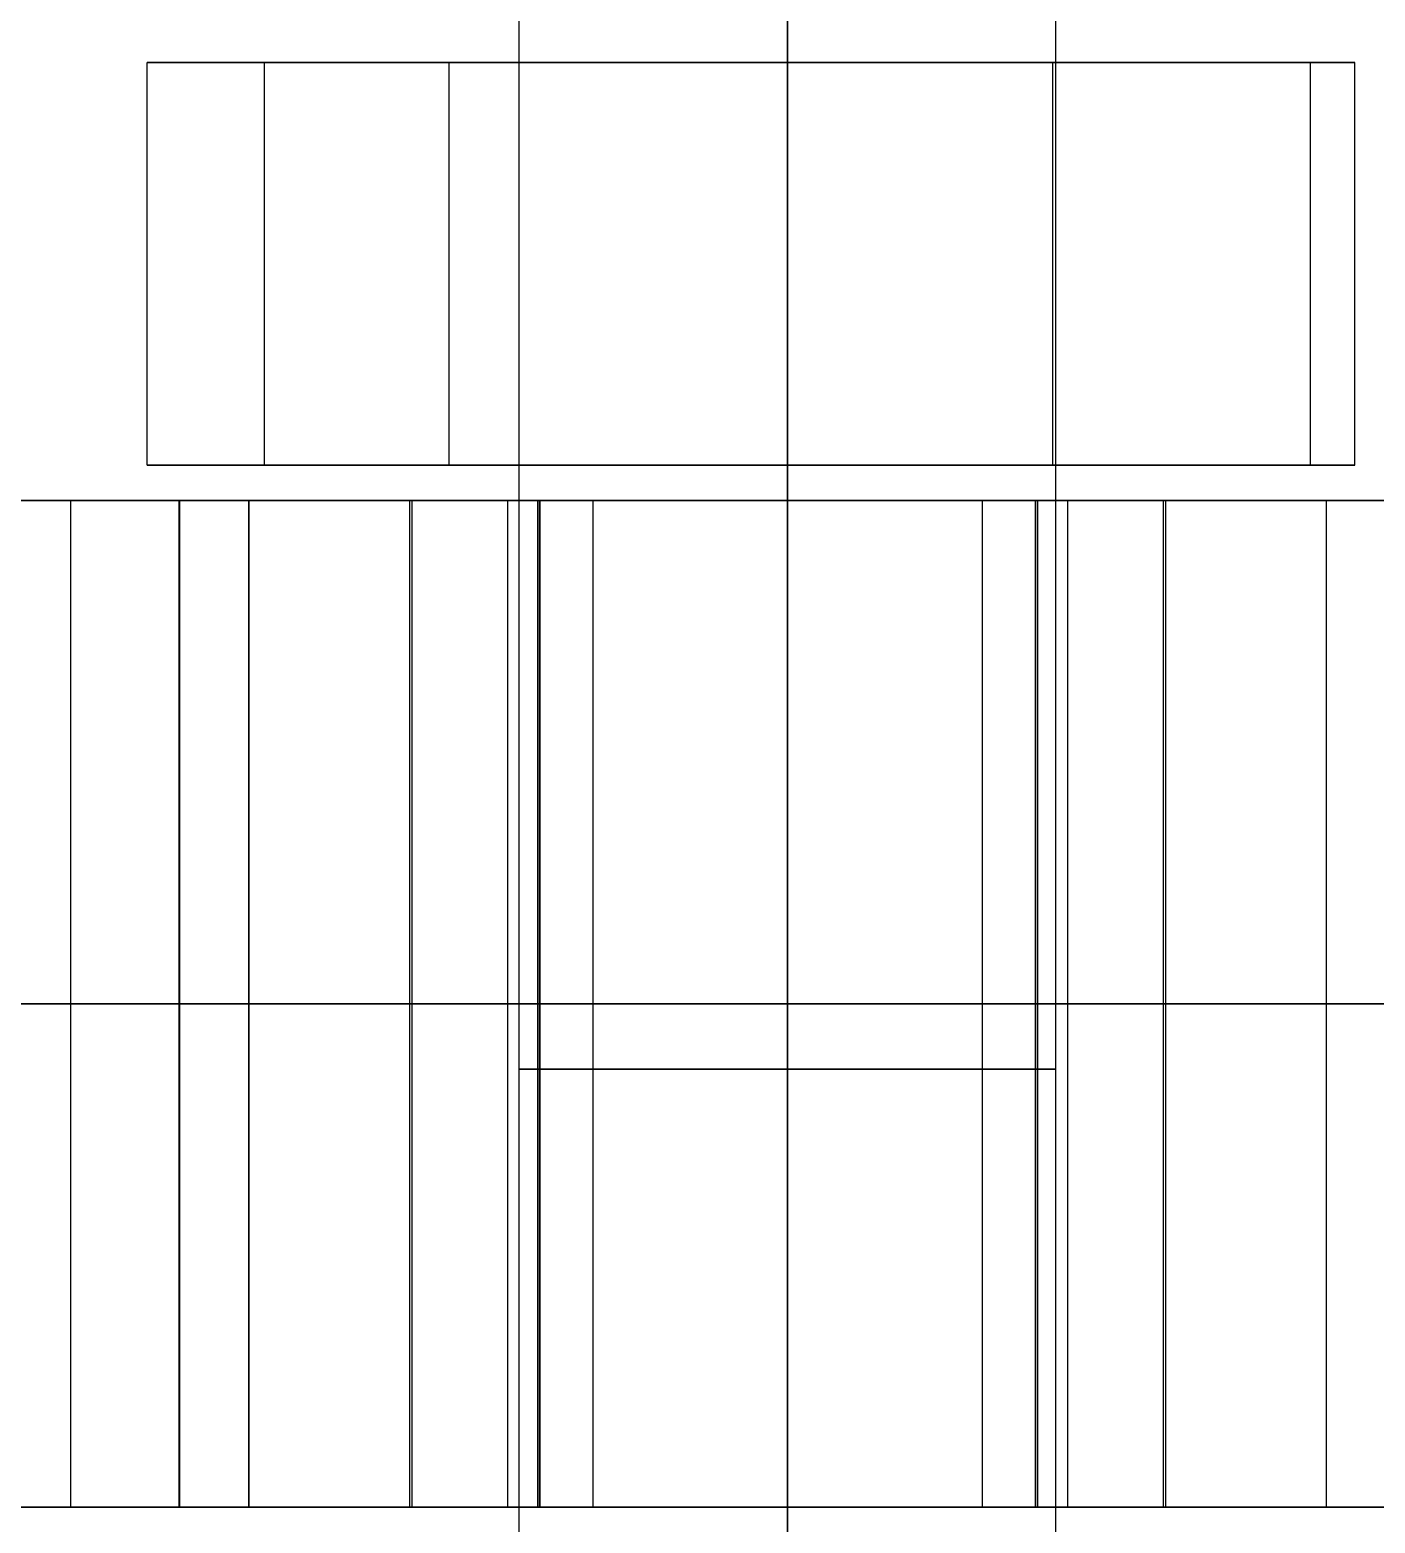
# Model space of a CAD drawing. Header units: millimetres. Extents: x -170 to 170, y -1654 to 210.
# Drawn here: x -11.29 to 8.76, y -50.76 to -28.51 of the extents above; entities that cross this region are included whole.
import ezdxf

# ---------------------------------------------------------------- set-up
doc = ezdxf.new("R2010")
doc.units = ezdxf.units.MM
doc.header["$MEASUREMENT"] = 0
doc.layers.add('V1', color=7, linetype='Continuous', true_color=0x000000)

msp = doc.modelspace()

# ---------------------------------------------------------------- linework, layer by layer
at = {"layer": 'V1'}
for p, q in [((0, -13.028, -15), (0, -173.028, -15)), ((-86.717, -35.528, 255), (-4, -35.528, 255)), ((-31.846, -35.528, 126.543), (-4, -35.528, 126.543)), ((-31.846, -35.528, 383.457), (-4, -35.528, 383.457)), ((0, -35.528, 94.697), (0, -35.528, 122.543)), ((0, -35.528, 130.543), (0, -35.528, 158.388)), ((0, -35.528, 351.612), (0, -35.528, 379.457)), ((0, -35.528, 387.457), (0, -35.528, 415.303)), ((0, -35.528, 158.73), (0, -35.528, 251)), ((0, -35.528, 259), (0, -35.528, 351.27)), ((4, -35.528, 126.543), (31.846, -35.528, 126.543)), ((4, -35.528, 383.457), (31.846, -35.528, 383.457)), ((4, -35.528, 255), (86.717, -35.528, 255)), ((-153, -43.028, 25), (153, -43.028, 25)), ((-153, -43.028, 25), (153, -43.028, 25)), ((0, -43.028), (0, -43.028, 50)), ((0, -43.028), (0, -43.028, 50)), ((-86.717, -50.528, 255), (-4, -50.528, 255)), ((-31.846, -50.528, 126.543), (-4, -50.528, 126.543)), ((-31.846, -50.528, 383.457), (-4, -50.528, 383.457)), ((0, -50.528, 94.697), (0, -50.528, 122.543)), ((0, -50.528, 130.543), (0, -50.528, 158.388)), ((0, -50.528, 351.612), (0, -50.528, 379.457)), ((0, -50.528, 387.457), (0, -50.528, 415.303)), ((0, -50.528, 158.73), (0, -50.528, 251)), ((0, -50.528, 259), (0, -50.528, 351.27)), ((4, -50.528, 126.543), (31.846, -50.528, 126.543)), ((4, -50.528, 383.457), (31.846, -50.528, 383.457)), ((4, -50.528, 255), (86.717, -50.528, 255))]:
    msp.add_line(p, q, dxfattribs=at)
for points, degree in [([(-4, -75.796, 255), (-4, -1.783, 255), (-4, 72.23, 255)], 2), ([(0, -75.796, 251), (0, -1.783, 251), (0, 72.23, 251)], 2), ([(0, -75.796, 259), (0, -1.783, 259), (0, 72.23, 259)], 2), ([(4, -75.796, 255), (4, -1.783, 255), (4, 72.23, 255)], 2), ([(-4, -88, 383.457), (-4, -48.5, 383.457), (-4, -9, 383.457)], 2), ([(-4, -88, 126.543), (-4, -48.5, 126.543), (-4, -9, 126.543)], 2), ([(0, -82.948, 379.457), (0, -45.974, 379.457), (0, -9, 379.457)], 2), ([(0, -82.948, 387.457), (0, -45.974, 387.457), (0, -9, 387.457)], 2), ([(0, -82.948, 130.543), (0, -45.974, 130.543), (0, -9, 130.543)], 2), ([(0, -82.948, 122.543), (0, -45.974, 122.543), (0, -9, 122.543)], 2), ([(4, -88, 383.457), (4, -48.5, 383.457), (4, -9, 383.457)], 2), ([(4, -88, 126.543), (4, -48.5, 126.543), (4, -9, 126.543)], 2), ([(0, -13.028), (0, -93.028), (0, -173.028)], 2), ([(0, -28.028), (0, -35.528), (0, -43.028)], 2), ([(0, -28.028, 50), (0, -35.528, 50), (0, -43.028, 50)], 2), ([(-9.543, -35, 255), (-9.543, -32, 255), (-9.543, -29, 255)], 2), ([(-5.043, -29, 247.206), (-7.293, -29, 251.103), (-9.543, -29, 255)], 2), ([(-9.543, -29, 255), (-7.293, -29, 258.897), (-5.043, -29, 262.794)], 2), ([(-7.794, -35, 378.957), (-7.794, -32, 378.957), (-7.794, -29, 378.957)], 2), ([(0, -29, 374.457), (-3.897, -29, 376.707), (-7.794, -29, 378.957)], 2), ([(-7.794, -35, 387.957), (-7.794, -32, 387.957), (-7.794, -29, 387.957)], 2), ([(-7.794, -29, 378.957), (-7.794, -29, 383.457), (-7.794, -29, 387.957)], 2), ([(-7.794, -29, 387.957), (-3.897, -29, 390.207), (0, -29, 392.457)], 2), ([(-7.794, -35, 122.043), (-7.794, -32, 122.043), (-7.794, -29, 122.043)], 2), ([(0, -29, 117.543), (-3.897, -29, 119.793), (-7.794, -29, 122.043)], 2), ([(-7.794, -35, 131.043), (-7.794, -32, 131.043), (-7.794, -29, 131.043)], 2), ([(-7.794, -29, 122.043), (-7.794, -29, 126.543), (-7.794, -29, 131.043)], 2), ([(-7.794, -29, 131.043), (-3.897, -29, 133.293), (0, -29, 135.543)], 2), ([(-5.043, -35, 247.206), (-5.043, -32, 247.206), (-5.043, -29, 247.206)], 2), ([(3.957, -29, 247.206), (-0.543, -29, 247.206), (-5.043, -29, 247.206)], 2), ([(-5.043, -35, 262.794), (-5.043, -32, 262.794), (-5.043, -29, 262.794)], 2), ([(-5.043, -29, 262.794), (-0.543, -29, 262.794), (3.957, -29, 262.794)], 2), ([(0, -29, 392.457), (3.897, -29, 390.207), (7.794, -29, 387.957)], 2), ([(0, -35, 392.457), (0, -32, 392.457), (0, -29, 392.457)], 2), ([(0, -35, 374.457), (0, -32, 374.457), (0, -29, 374.457)], 2), ([(7.794, -29, 378.957), (3.897, -29, 376.707), (0, -29, 374.457)], 2), ([(0, -35, 117.543), (0, -32, 117.543), (0, -29, 117.543)], 2), ([(0, -35, 135.543), (0, -32, 135.543), (0, -29, 135.543)], 2), ([(0, -29, 135.543), (3.897, -29, 133.293), (7.794, -29, 131.043)], 2), ([(7.794, -29, 122.043), (3.897, -29, 119.793), (0, -29, 117.543)], 2), ([(3.957, -35, 247.206), (3.957, -32, 247.206), (3.957, -29, 247.206)], 2), ([(8.457, -29, 255), (6.207, -29, 251.103), (3.957, -29, 247.206)], 2), ([(3.957, -35, 262.794), (3.957, -32, 262.794), (3.957, -29, 262.794)], 2), ([(3.957, -29, 262.794), (6.207, -29, 258.897), (8.457, -29, 255)], 2), ([(7.794, -35, 387.957), (7.794, -32, 387.957), (7.794, -29, 387.957)], 2), ([(7.794, -35, 378.957), (7.794, -32, 378.957), (7.794, -29, 378.957)], 2), ([(7.794, -29, 387.957), (7.794, -29, 383.457), (7.794, -29, 378.957)], 2), ([(7.794, -35, 131.043), (7.794, -32, 131.043), (7.794, -29, 131.043)], 2), ([(7.794, -35, 122.043), (7.794, -32, 122.043), (7.794, -29, 122.043)], 2), ([(7.794, -29, 131.043), (7.794, -29, 126.543), (7.794, -29, 122.043)], 2), ([(8.457, -35, 255), (8.457, -32, 255), (8.457, -29, 255)], 2), ([(-5.043, -35, 247.206), (-7.293, -35, 251.103), (-9.543, -35, 255)], 2), ([(-9.543, -35, 255), (-7.293, -35, 258.897), (-5.043, -35, 262.794)], 2), ([(0, -35, 374.457), (-3.897, -35, 376.707), (-7.794, -35, 378.957)], 2), ([(-7.794, -35, 378.957), (-7.794, -35, 383.457), (-7.794, -35, 387.957)], 2), ([(-7.794, -35, 387.957), (-3.897, -35, 390.207), (0, -35, 392.457)], 2), ([(0, -35, 117.543), (-3.897, -35, 119.793), (-7.794, -35, 122.043)], 2), ([(-7.794, -35, 122.043), (-7.794, -35, 126.543), (-7.794, -35, 131.043)], 2), ([(-7.794, -35, 131.043), (-3.897, -35, 133.293), (0, -35, 135.543)], 2), ([(3.957, -35, 247.206), (-0.543, -35, 247.206), (-5.043, -35, 247.206)], 2), ([(-5.043, -35, 262.794), (-0.543, -35, 262.794), (3.957, -35, 262.794)], 2), ([(0, -35, 392.457), (3.897, -35, 390.207), (7.794, -35, 387.957)], 2), ([(7.794, -35, 378.957), (3.897, -35, 376.707), (0, -35, 374.457)], 2), ([(0, -35, 135.543), (3.897, -35, 133.293), (7.794, -35, 131.043)], 2), ([(7.794, -35, 122.043), (3.897, -35, 119.793), (0, -35, 117.543)], 2), ([(8.457, -35, 255), (6.207, -35, 251.103), (3.957, -35, 247.206)], 2), ([(3.957, -35, 262.794), (6.207, -35, 258.897), (8.457, -35, 255)], 2), ([(7.794, -35, 387.957), (7.794, -35, 383.457), (7.794, -35, 378.957)], 2), ([(7.794, -35, 131.043), (7.794, -35, 126.543), (7.794, -35, 122.043)], 2), ([(-153, -35.528), (0, -35.528), (153, -35.528)], 2), ([(153, -35.528, 50), (0, -35.528, 50), (-153, -35.528, 50)], 2), ([(-10.684, -35.528, 86.675), (-10.684, -43.028, 86.675), (-10.684, -50.528, 86.675)], 2), ([(-10.684, -35.528, 423.325), (-10.684, -43.028, 423.325), (-10.684, -50.528, 423.325)], 2), ([(-10.682, -35.528, 166.411), (-10.682, -43.028, 166.411), (-10.682, -50.528, 166.411)], 2), ([(-10.682, -35.528, 343.589), (-10.682, -43.028, 343.589), (-10.682, -50.528, 343.589)], 2), ([(-9.071, -35.528, 168.759), (-9.071, -43.028, 168.759), (-9.071, -50.528, 168.759)], 2), ([(-9.058, -35.528, 341.242), (-9.058, -43.028, 341.242), (-9.058, -50.528, 341.242)], 2), ([(-8.03, -35.528, 86.057), (-8.03, -43.028, 86.057), (-8.03, -50.528, 86.057)], 2), ([(-8.03, -35.528, 423.943), (-8.03, -43.028, 423.943), (-8.03, -50.528, 423.943)], 2), ([(-8.028, -35.528, 167.029), (-8.028, -43.028, 167.029), (-8.028, -50.528, 167.029)], 2), ([(-8.028, -35.528, 342.971), (-8.028, -43.028, 342.971), (-8.028, -50.528, 342.971)], 2), ([(-5.632, -35.528, 341.533), (-5.632, -43.028, 341.533), (-5.632, -50.528, 341.533)], 2), ([(-5.597, -35.528, 168.464), (-5.597, -43.028, 168.464), (-5.597, -50.528, 168.464)], 2), ([(-4.173, -35.528, 91.717), (-4.173, -43.028, 91.717), (-4.173, -50.528, 91.717)], 2), ([(-4.173, -35.528, 418.283), (-4.173, -43.028, 418.283), (-4.173, -50.528, 418.283)], 2), ([(-4.171, -35.528, 161.368), (-4.171, -43.028, 161.368), (-4.171, -50.528, 161.368)], 2), ([(-4.171, -35.528, 348.632), (-4.171, -43.028, 348.632), (-4.171, -50.528, 348.632)], 2), ([(-4, -50.528, 126.543), (-4, -43.028, 126.543), (-4, -35.528, 126.543)], 2), ([(-4, -50.528, 383.457), (-4, -43.028, 383.457), (-4, -35.528, 383.457)], 2), ([(-4, -50.528, 255), (-4, -43.028, 255), (-4, -35.528, 255)], 2), ([(-3.725, -35.528, 94.84), (-3.725, -43.028, 94.84), (-3.725, -50.528, 94.84)], 2), ([(-3.725, -35.528, 415.16), (-3.725, -43.028, 415.16), (-3.725, -50.528, 415.16)], 2), ([(-3.723, -35.528, 158.245), (-3.723, -43.028, 158.245), (-3.723, -50.528, 158.245)], 2), ([(-3.723, -35.528, 351.755), (-3.723, -43.028, 351.755), (-3.723, -50.528, 351.755)], 2), ([(-3.722, -35.528, 94.915), (-3.722, -43.028, 94.915), (-3.722, -50.528, 94.915)], 2), ([(-3.722, -35.528, 415.085), (-3.722, -43.028, 415.085), (-3.722, -50.528, 415.085)], 2), ([(-3.72, -35.528, 158.17), (-3.72, -43.028, 158.17), (-3.72, -50.528, 158.17)], 2), ([(-3.72, -35.528, 351.83), (-3.72, -43.028, 351.83), (-3.72, -50.528, 351.83)], 2), ([(-3.693, -35.528, 349.33), (-3.693, -43.028, 349.33), (-3.693, -50.528, 349.33)], 2), ([(-3.69, -35.528, 160.686), (-3.69, -43.028, 160.686), (-3.69, -50.528, 160.686)], 2), ([(-2.901, -35.528, 351.227), (-2.901, -43.028, 351.227), (-2.901, -50.528, 351.227)], 2), ([(-2.901, -35.528, 158.773), (-2.901, -43.028, 158.773), (-2.901, -50.528, 158.773)], 2), ([(-0.001, -35.528, 94.697), (-0.001, -43.028, 94.697), (-0.001, -50.528, 94.697)], 2), ([(-0.001, -35.528, 415.303), (-0.001, -43.028, 415.303), (-0.001, -50.528, 415.303)], 2), ([(0, -50.528, 130.543), (0, -43.028, 130.543), (0, -35.528, 130.543)], 2), ([(0, -50.528, 122.543), (0, -43.028, 122.543), (0, -35.528, 122.543)], 2), ([(0, -50.528, 379.457), (0, -43.028, 379.457), (0, -35.528, 379.457)], 2), ([(0, -50.528, 387.457), (0, -43.028, 387.457), (0, -35.528, 387.457)], 2), ([(0, -35.528, 351.27), (0, -43.028, 351.27), (0, -50.528, 351.27)], 2), ([(0, -35.528, 158.73), (0, -43.028, 158.73), (0, -50.528, 158.73)], 2), ([(0, -50.528, 251), (0, -43.028, 251), (0, -35.528, 251)], 2), ([(0, -50.528, 259), (0, -43.028, 259), (0, -35.528, 259)], 2), ([(0.001, -35.528, 158.388), (0.001, -43.028, 158.388), (0.001, -50.528, 158.388)], 2), ([(0.001, -35.528, 351.612), (0.001, -43.028, 351.612), (0.001, -50.528, 351.612)], 2), ([(2.901, -35.528, 351.227), (2.901, -43.028, 351.227), (2.901, -50.528, 351.227)], 2), ([(2.901, -35.528, 158.773), (2.901, -43.028, 158.773), (2.901, -50.528, 158.773)], 2), ([(3.69, -35.528, 349.314), (3.69, -43.028, 349.314), (3.69, -50.528, 349.314)], 2), ([(3.693, -35.528, 160.67), (3.693, -43.028, 160.67), (3.693, -50.528, 160.67)], 2), ([(3.72, -35.528, 94.915), (3.72, -43.028, 94.915), (3.72, -50.528, 94.915)], 2), ([(3.72, -35.528, 415.085), (3.72, -43.028, 415.085), (3.72, -50.528, 415.085)], 2), ([(3.725, -35.528, 158.245), (3.724, -35.528, 158.22), (3.723, -35.528, 158.195), (3.722, -35.528, 158.17)], 3), ([(3.722, -35.528, 158.17), (3.722, -43.028, 158.17), (3.722, -50.528, 158.17)], 2), ([(3.722, -35.528, 351.83), (3.722, -43.028, 351.83), (3.722, -50.528, 351.83)], 2), ([(3.722, -35.528, 351.83), (3.723, -35.528, 351.805), (3.724, -35.528, 351.78), (3.725, -35.528, 351.755)], 3), ([(3.723, -35.528, 158.207), (3.723, -43.028, 158.207), (3.723, -50.528, 158.207)], 2), ([(3.723, -35.528, 94.84), (3.723, -43.028, 94.84), (3.723, -50.528, 94.84)], 2), ([(3.723, -35.528, 415.16), (3.723, -43.028, 415.16), (3.723, -50.528, 415.16)], 2), ([(3.723, -35.528, 351.793), (3.723, -43.028, 351.793), (3.723, -50.528, 351.793)], 2), ([(3.725, -35.528, 158.245), (3.725, -43.028, 158.245), (3.725, -50.528, 158.245)], 2), ([(3.725, -35.528, 351.755), (3.725, -43.028, 351.755), (3.725, -50.528, 351.755)], 2), ([(4, -50.528, 126.543), (4, -43.028, 126.543), (4, -35.528, 126.543)], 2), ([(4, -50.528, 383.457), (4, -43.028, 383.457), (4, -35.528, 383.457)], 2), ([(4, -50.528, 255), (4, -43.028, 255), (4, -35.528, 255)], 2), ([(4.171, -35.528, 91.717), (4.171, -43.028, 91.717), (4.171, -50.528, 91.717)], 2), ([(4.171, -35.528, 418.283), (4.171, -43.028, 418.283), (4.171, -50.528, 418.283)], 2), ([(4.173, -35.528, 161.368), (4.173, -43.028, 161.368), (4.173, -50.528, 161.368)], 2), ([(4.173, -35.528, 348.632), (4.173, -43.028, 348.632), (4.173, -50.528, 348.632)], 2), ([(5.597, -35.528, 341.536), (5.597, -43.028, 341.536), (5.597, -50.528, 341.536)], 2), ([(5.632, -35.528, 168.467), (5.632, -43.028, 168.467), (5.632, -50.528, 168.467)], 2), ([(8.028, -35.528, 86.056), (8.028, -43.028, 86.056), (8.028, -50.528, 86.056)], 2), ([(8.028, -35.528, 423.944), (8.028, -43.028, 423.944), (8.028, -50.528, 423.944)], 2), ([(8.03, -35.528, 167.028), (8.03, -43.028, 167.028), (8.03, -50.528, 167.028)], 2), ([(8.03, -35.528, 342.972), (8.03, -43.028, 342.972), (8.03, -50.528, 342.972)], 2), ([(-153, -43.028), (0, -43.028), (153, -43.028)], 2), ([(153, -43.028, 50), (0, -43.028, 50), (-153, -43.028, 50)], 2), ([(-153, -43.028), (0, -43.028), (153, -43.028)], 2), ([(153, -43.028, 50), (0, -43.028, 50), (-153, -43.028, 50)], 2), ([(0, -43.028), (0, -50.528), (0, -58.028)], 2), ([(0, -43.028, 50), (0, -50.528, 50), (0, -58.028, 50)], 2), ([(3.725, -43.028, 158.245), (3.724, -43.028, 158.22), (3.723, -43.028, 158.195), (3.722, -43.028, 158.17)], 3), ([(3.722, -43.028, 351.83), (3.723, -43.028, 351.805), (3.724, -43.028, 351.78), (3.725, -43.028, 351.755)], 3), ([(-153, -50.528), (0, -50.528), (153, -50.528)], 2), ([(153, -50.528, 50), (0, -50.528, 50), (-153, -50.528, 50)], 2), ([(3.725, -50.528, 158.245), (3.724, -50.528, 158.22), (3.723, -50.528, 158.195), (3.722, -50.528, 158.17)], 3), ([(3.722, -50.528, 351.83), (3.723, -50.528, 351.805), (3.724, -50.528, 351.78), (3.725, -50.528, 351.755)], 3)]:
    msp.add_open_spline(points, degree=degree, dxfattribs=at)
for points, weights in [([(-13.291, -35.528, 87.466), (-11.569, -35.528, 86.881), (-9.813, -35.528, 86.41), (-8.03, -35.528, 86.057)], [1, 0.998547387537, 0.998547387537, 1]), ([(-8.03, -35.528, 423.943), (-9.813, -35.528, 423.59), (-11.569, -35.528, 423.119), (-13.291, -35.528, 422.534)], [1, 0.998547387537, 0.998547387537, 1]), ([(-8.028, -35.528, 167.029), (-9.811, -35.528, 166.675), (-11.568, -35.528, 166.205), (-13.289, -35.528, 165.619)], [1, 0.998547387537, 0.998547387537, 1]), ([(-13.289, -35.528, 344.381), (-11.568, -35.528, 343.795), (-9.811, -35.528, 343.325), (-8.028, -35.528, 342.971)], [1, 0.998547387537, 0.998547387537, 1]), ([(-5.632, -35.528, 341.533), (-7.925, -35.528, 341.384), (-10.222, -35.528, 341.143), (-12.517, -35.528, 340.808)], [0.75441278447, 0.7469803778, 0.739992460652, 0.733449033026]), ([(-12.482, -35.528, 169.186), (-10.208, -35.528, 168.856), (-7.912, -35.528, 168.614), (-5.597, -35.528, 168.464)], [0.508465730673, 0.503456373376, 0.498746596874, 0.494336401167]), ([(-3.722, -35.528, 94.915), (-1.247, -35.528, 94.624), (1.245, -35.528, 94.624), (3.72, -35.528, 94.915)], [1, 0.995432816344, 0.995432816344, 1]), ([(3.72, -35.528, 415.085), (1.245, -35.528, 415.376), (-1.247, -35.528, 415.376), (-3.722, -35.528, 415.085)], [1, 0.995432816344, 0.995432816344, 1]), ([(3.722, -35.528, 158.17), (1.247, -35.528, 158.461), (-1.245, -35.528, 158.461), (-3.72, -35.528, 158.17)], [1, 0.995432816344, 0.995432816344, 1]), ([(-3.72, -35.528, 351.83), (-1.245, -35.528, 351.539), (1.247, -35.528, 351.539), (3.722, -35.528, 351.83)], [1, 0.995432816344, 0.995432816344, 1]), ([(2.901, -35.528, 351.227), (0.967, -35.528, 351.285), (-0.967, -35.528, 351.285), (-2.901, -35.528, 351.227)], [0.75441278447, 0.754184412057, 0.754184412057, 0.75441278447]), ([(-2.901, -35.528, 158.773), (-0.967, -35.528, 158.715), (0.967, -35.528, 158.715), (2.901, -35.528, 158.773)], [0.494336401167, 0.494186757896, 0.494186757896, 0.494336401167]), ([(12.482, -35.528, 340.814), (10.208, -35.528, 341.144), (7.912, -35.528, 341.386), (5.597, -35.528, 341.536)], [0.775975725283, 0.768330884453, 0.761143237516, 0.75441278447]), ([(5.632, -35.528, 168.467), (7.926, -35.528, 168.616), (10.222, -35.528, 168.857), (12.517, -35.528, 169.192)], [0.494336401167, 0.489466243554, 0.484887342076, 0.48059969673]), ([(8.028, -35.528, 86.056), (9.811, -35.528, 86.41), (11.568, -35.528, 86.88), (13.289, -35.528, 87.466)], [1, 0.998547387537, 0.998547387537, 1]), ([(13.289, -35.528, 422.534), (11.568, -35.528, 423.12), (9.811, -35.528, 423.59), (8.028, -35.528, 423.944)], [1, 0.998547387537, 0.998547387537, 1]), ([(13.291, -35.528, 165.619), (11.569, -35.528, 166.204), (9.813, -35.528, 166.675), (8.03, -35.528, 167.028)], [1, 0.998547387537, 0.998547387537, 1]), ([(8.03, -35.528, 342.972), (9.813, -35.528, 343.325), (11.569, -35.528, 343.796), (13.291, -35.528, 344.381)], [1, 0.998547387537, 0.998547387537, 1]), ([(-13.291, -43.028, 87.466), (-11.569, -43.028, 86.881), (-9.813, -43.028, 86.41), (-8.03, -43.028, 86.057)], [1, 0.998547387537, 0.998547387537, 1]), ([(-8.03, -43.028, 423.943), (-9.813, -43.028, 423.59), (-11.569, -43.028, 423.119), (-13.291, -43.028, 422.534)], [1, 0.998547387537, 0.998547387537, 1]), ([(-8.028, -43.028, 167.029), (-9.811, -43.028, 166.675), (-11.568, -43.028, 166.205), (-13.289, -43.028, 165.619)], [1, 0.998547387537, 0.998547387537, 1]), ([(-13.289, -43.028, 344.381), (-11.568, -43.028, 343.795), (-9.811, -43.028, 343.325), (-8.028, -43.028, 342.971)], [1, 0.998547387537, 0.998547387537, 1]), ([(-5.632, -43.028, 341.533), (-7.925, -43.028, 341.384), (-10.222, -43.028, 341.143), (-12.517, -43.028, 340.808)], [0.75441278447, 0.7469803778, 0.739992460652, 0.733449033026]), ([(-12.482, -43.028, 169.186), (-10.208, -43.028, 168.856), (-7.912, -43.028, 168.614), (-5.597, -43.028, 168.464)], [0.508465730673, 0.503456373376, 0.498746596874, 0.494336401167]), ([(-3.722, -43.028, 94.915), (-1.247, -43.028, 94.624), (1.245, -43.028, 94.624), (3.72, -43.028, 94.915)], [1, 0.995432816344, 0.995432816344, 1]), ([(3.72, -43.028, 415.085), (1.245, -43.028, 415.376), (-1.247, -43.028, 415.376), (-3.722, -43.028, 415.085)], [1, 0.995432816344, 0.995432816344, 1]), ([(3.722, -43.028, 158.17), (1.247, -43.028, 158.461), (-1.245, -43.028, 158.461), (-3.72, -43.028, 158.17)], [1, 0.995432816344, 0.995432816344, 1]), ([(-3.72, -43.028, 351.83), (-1.245, -43.028, 351.539), (1.247, -43.028, 351.539), (3.722, -43.028, 351.83)], [1, 0.995432816344, 0.995432816344, 1]), ([(2.901, -43.028, 351.227), (0.967, -43.028, 351.285), (-0.967, -43.028, 351.285), (-2.901, -43.028, 351.227)], [0.75441278447, 0.754184412057, 0.754184412057, 0.75441278447]), ([(-2.901, -43.028, 158.773), (-0.967, -43.028, 158.715), (0.967, -43.028, 158.715), (2.901, -43.028, 158.773)], [0.494336401167, 0.494186757896, 0.494186757896, 0.494336401167]), ([(12.482, -43.028, 340.814), (10.208, -43.028, 341.144), (7.912, -43.028, 341.386), (5.597, -43.028, 341.536)], [0.775975725283, 0.768330884453, 0.761143237516, 0.75441278447]), ([(5.632, -43.028, 168.467), (7.926, -43.028, 168.616), (10.222, -43.028, 168.857), (12.517, -43.028, 169.192)], [0.494336401167, 0.489466243554, 0.484887342076, 0.48059969673]), ([(8.028, -43.028, 86.056), (9.811, -43.028, 86.41), (11.568, -43.028, 86.88), (13.289, -43.028, 87.466)], [1, 0.998547387537, 0.998547387537, 1]), ([(13.289, -43.028, 422.534), (11.568, -43.028, 423.12), (9.811, -43.028, 423.59), (8.028, -43.028, 423.944)], [1, 0.998547387537, 0.998547387537, 1]), ([(13.291, -43.028, 165.619), (11.569, -43.028, 166.204), (9.813, -43.028, 166.675), (8.03, -43.028, 167.028)], [1, 0.998547387537, 0.998547387537, 1]), ([(8.03, -43.028, 342.972), (9.813, -43.028, 343.325), (11.569, -43.028, 343.796), (13.291, -43.028, 344.381)], [1, 0.998547387537, 0.998547387537, 1]), ([(-13.291, -50.528, 87.466), (-11.569, -50.528, 86.881), (-9.813, -50.528, 86.41), (-8.03, -50.528, 86.057)], [1, 0.998547387537, 0.998547387537, 1]), ([(-8.03, -50.528, 423.943), (-9.813, -50.528, 423.59), (-11.569, -50.528, 423.119), (-13.291, -50.528, 422.534)], [1, 0.998547387537, 0.998547387537, 1]), ([(-8.028, -50.528, 167.029), (-9.811, -50.528, 166.675), (-11.568, -50.528, 166.205), (-13.289, -50.528, 165.619)], [1, 0.998547387537, 0.998547387537, 1]), ([(-13.289, -50.528, 344.381), (-11.568, -50.528, 343.795), (-9.811, -50.528, 343.325), (-8.028, -50.528, 342.971)], [1, 0.998547387537, 0.998547387537, 1]), ([(-5.632, -50.528, 341.533), (-7.925, -50.528, 341.384), (-10.222, -50.528, 341.143), (-12.517, -50.528, 340.808)], [0.75441278447, 0.7469803778, 0.739992460652, 0.733449033026]), ([(-12.482, -50.528, 169.186), (-10.208, -50.528, 168.856), (-7.912, -50.528, 168.614), (-5.597, -50.528, 168.464)], [0.508465730673, 0.503456373376, 0.498746596874, 0.494336401167]), ([(-3.722, -50.528, 94.915), (-1.247, -50.528, 94.624), (1.245, -50.528, 94.624), (3.72, -50.528, 94.915)], [1, 0.995432816344, 0.995432816344, 1]), ([(3.72, -50.528, 415.085), (1.245, -50.528, 415.376), (-1.247, -50.528, 415.376), (-3.722, -50.528, 415.085)], [1, 0.995432816344, 0.995432816344, 1]), ([(3.722, -50.528, 158.17), (1.247, -50.528, 158.461), (-1.245, -50.528, 158.461), (-3.72, -50.528, 158.17)], [1, 0.995432816344, 0.995432816344, 1]), ([(-3.72, -50.528, 351.83), (-1.245, -50.528, 351.539), (1.247, -50.528, 351.539), (3.722, -50.528, 351.83)], [1, 0.995432816344, 0.995432816344, 1]), ([(2.901, -50.528, 351.227), (0.967, -50.528, 351.285), (-0.967, -50.528, 351.285), (-2.901, -50.528, 351.227)], [0.75441278447, 0.754184412057, 0.754184412057, 0.75441278447]), ([(-2.901, -50.528, 158.773), (-0.967, -50.528, 158.715), (0.967, -50.528, 158.715), (2.901, -50.528, 158.773)], [0.494336401167, 0.494186757896, 0.494186757896, 0.494336401167]), ([(12.482, -50.528, 340.814), (10.208, -50.528, 341.144), (7.912, -50.528, 341.386), (5.597, -50.528, 341.536)], [0.775975725283, 0.768330884453, 0.761143237516, 0.75441278447]), ([(5.632, -50.528, 168.467), (7.926, -50.528, 168.616), (10.222, -50.528, 168.857), (12.517, -50.528, 169.192)], [0.494336401167, 0.489466243554, 0.484887342076, 0.48059969673]), ([(8.028, -50.528, 86.056), (9.811, -50.528, 86.41), (11.568, -50.528, 86.88), (13.289, -50.528, 87.466)], [1, 0.998547387537, 0.998547387537, 1]), ([(13.289, -50.528, 422.534), (11.568, -50.528, 423.12), (9.811, -50.528, 423.59), (8.028, -50.528, 423.944)], [1, 0.998547387537, 0.998547387537, 1]), ([(13.291, -50.528, 165.619), (11.569, -50.528, 166.204), (9.813, -50.528, 166.675), (8.03, -50.528, 167.028)], [1, 0.998547387537, 0.998547387537, 1]), ([(8.03, -50.528, 342.972), (9.813, -50.528, 343.325), (11.569, -50.528, 343.796), (13.291, -50.528, 344.381)], [1, 0.998547387537, 0.998547387537, 1])]:
    msp.add_rational_spline(points, weights, degree=3, dxfattribs=at)
for points, knots in [([(-8.03, -35.528, 86.057), (-6.726, -35.528, 87.458), (-4.742, -35.528, 89.594), (-4.173, -35.528, 91.717), (-3.898, -35.528, 92.744), (-3.761, -35.528, 93.805), (-3.725, -35.528, 94.84), (-3.724, -35.528, 94.865), (-3.723, -35.528, 94.89), (-3.722, -35.528, 94.915)], [-65.715205, -65.715205, -65.715205, -65.715205, -64.948101, -64.948101, -64.948101, -64.158441, -64.158441, -64.158441, -64.139452, -64.139452, -64.139452, -64.139452]), ([(-3.722, -35.528, 415.085), (-3.723, -35.528, 415.11), (-3.724, -35.528, 415.135), (-3.725, -35.528, 415.16), (-3.761, -35.528, 416.195), (-3.898, -35.528, 417.256), (-4.173, -35.528, 418.283), (-4.742, -35.528, 420.406), (-6.726, -35.528, 422.542), (-8.03, -35.528, 423.943)], [64.139452, 64.139452, 64.139452, 64.139452, 64.158441, 64.158441, 64.158441, 64.948101, 64.948101, 64.948101, 65.715205, 65.715205, 65.715205, 65.715205]), ([(-3.72, -35.528, 158.17), (-3.721, -35.528, 158.195), (-3.722, -35.528, 158.22), (-3.723, -35.528, 158.245), (-3.76, -35.528, 159.281), (-3.896, -35.528, 160.341), (-4.171, -35.528, 161.368), (-4.74, -35.528, 163.491), (-6.724, -35.528, 165.627), (-8.028, -35.528, 167.029)], [-104.46169, -104.46169, -104.46169, -104.46169, -104.442641, -104.442641, -104.442641, -103.652974, -103.652974, -103.652974, -102.885889, -102.885889, -102.885889, -102.885889]), ([(-8.028, -35.528, 342.971), (-6.724, -35.528, 344.373), (-4.74, -35.528, 346.509), (-4.171, -35.528, 348.632), (-3.896, -35.528, 349.659), (-3.76, -35.528, 350.719), (-3.723, -35.528, 351.755), (-3.722, -35.528, 351.78), (-3.721, -35.528, 351.805), (-3.72, -35.528, 351.83)], [102.885889, 102.885889, 102.885889, 102.885889, 103.652974, 103.652974, 103.652974, 104.442641, 104.442641, 104.442641, 104.46169, 104.46169, 104.46169, 104.46169]), ([(-2.901, -35.528, 351.227), (-3.146, -35.528, 350.655), (-3.411, -35.528, 350.022), (-3.693, -35.528, 349.33), (-5.106, -35.528, 345.852), (-5.564, -35.528, 343.818), (-5.632, -35.528, 341.533)], [242.056918, 242.056918, 242.056918, 242.056918, 242.240071, 242.240071, 242.240071, 243.16014, 243.16014, 243.16014, 243.16014]), ([(-5.597, -35.528, 168.464), (-5.535, -35.528, 166.19), (-5.084, -35.528, 164.156), (-3.69, -35.528, 160.686), (-3.409, -35.528, 159.987), (-3.145, -35.528, 159.349), (-2.901, -35.528, 158.773)], [339.818953, 339.818953, 339.818953, 339.818953, 340.735609, 340.735609, 340.735609, 340.920036, 340.920036, 340.920036, 340.920036]), ([(5.597, -35.528, 341.536), (5.535, -35.528, 343.81), (5.084, -35.528, 345.844), (3.69, -35.528, 349.314), (3.409, -35.528, 350.013), (3.145, -35.528, 350.651), (2.901, -35.528, 351.227)], [238.968794, 238.968794, 238.968794, 238.968794, 239.885451, 239.885451, 239.885451, 240.069878, 240.069878, 240.069878, 240.069878]), ([(2.901, -35.528, 158.773), (3.146, -35.528, 159.345), (3.411, -35.528, 159.978), (3.693, -35.528, 160.67), (5.107, -35.528, 164.148), (5.564, -35.528, 166.182), (5.632, -35.528, 168.467)], [342.907076, 342.907076, 342.907076, 342.907076, 343.090229, 343.090229, 343.090229, 344.010298, 344.010298, 344.010298, 344.010298]), ([(3.72, -35.528, 94.915), (3.721, -35.528, 94.89), (3.722, -35.528, 94.865), (3.723, -35.528, 94.84), (3.76, -35.528, 93.805), (3.896, -35.528, 92.744), (4.171, -35.528, 91.717), (4.74, -35.528, 89.594), (6.724, -35.528, 87.458), (8.028, -35.528, 86.056)], [-61.584961, -61.584961, -61.584961, -61.584961, -61.565912, -61.565912, -61.565912, -60.776245, -60.776245, -60.776245, -60.00916, -60.00916, -60.00916, -60.00916]), ([(8.028, -35.528, 423.944), (6.724, -35.528, 422.542), (4.74, -35.528, 420.406), (4.171, -35.528, 418.283), (3.896, -35.528, 417.256), (3.76, -35.528, 416.195), (3.723, -35.528, 415.16), (3.722, -35.528, 415.135), (3.721, -35.528, 415.11), (3.72, -35.528, 415.085)], [60.00916, 60.00916, 60.00916, 60.00916, 60.776245, 60.776245, 60.776245, 61.565912, 61.565912, 61.565912, 61.584961, 61.584961, 61.584961, 61.584961]), ([(8.03, -35.528, 167.028), (6.726, -35.528, 165.627), (4.742, -35.528, 163.491), (4.173, -35.528, 161.368), (3.898, -35.528, 160.341), (3.761, -35.528, 159.28), (3.725, -35.528, 158.245)], [-22.838476, -22.838476, -22.838476, -22.838476, -22.071372, -22.071372, -22.071372, -21.281712, -21.281712, -21.281712, -21.281712]), ([(3.725, -35.528, 351.755), (3.761, -35.528, 350.72), (3.898, -35.528, 349.659), (4.173, -35.528, 348.632), (4.742, -35.528, 346.509), (6.726, -35.528, 344.373), (8.03, -35.528, 342.972)], [21.281712, 21.281712, 21.281712, 21.281712, 22.071372, 22.071372, 22.071372, 22.838476, 22.838476, 22.838476, 22.838476]), ([(-8.03, -43.028, 86.057), (-6.726, -43.028, 87.458), (-4.742, -43.028, 89.594), (-4.173, -43.028, 91.717), (-3.898, -43.028, 92.744), (-3.761, -43.028, 93.805), (-3.725, -43.028, 94.84), (-3.724, -43.028, 94.865), (-3.723, -43.028, 94.89), (-3.722, -43.028, 94.915)], [-65.715205, -65.715205, -65.715205, -65.715205, -64.948101, -64.948101, -64.948101, -64.158441, -64.158441, -64.158441, -64.139452, -64.139452, -64.139452, -64.139452]), ([(-3.722, -43.028, 415.085), (-3.723, -43.028, 415.11), (-3.724, -43.028, 415.135), (-3.725, -43.028, 415.16), (-3.761, -43.028, 416.195), (-3.898, -43.028, 417.256), (-4.173, -43.028, 418.283), (-4.742, -43.028, 420.406), (-6.726, -43.028, 422.542), (-8.03, -43.028, 423.943)], [64.139452, 64.139452, 64.139452, 64.139452, 64.158441, 64.158441, 64.158441, 64.948101, 64.948101, 64.948101, 65.715205, 65.715205, 65.715205, 65.715205]), ([(-3.72, -43.028, 158.17), (-3.721, -43.028, 158.195), (-3.722, -43.028, 158.22), (-3.723, -43.028, 158.245), (-3.76, -43.028, 159.281), (-3.896, -43.028, 160.341), (-4.171, -43.028, 161.368), (-4.74, -43.028, 163.491), (-6.724, -43.028, 165.627), (-8.028, -43.028, 167.029)], [-104.46169, -104.46169, -104.46169, -104.46169, -104.442641, -104.442641, -104.442641, -103.652974, -103.652974, -103.652974, -102.885889, -102.885889, -102.885889, -102.885889]), ([(-8.028, -43.028, 342.971), (-6.724, -43.028, 344.373), (-4.74, -43.028, 346.509), (-4.171, -43.028, 348.632), (-3.896, -43.028, 349.659), (-3.76, -43.028, 350.719), (-3.723, -43.028, 351.755), (-3.722, -43.028, 351.78), (-3.721, -43.028, 351.805), (-3.72, -43.028, 351.83)], [102.885889, 102.885889, 102.885889, 102.885889, 103.652974, 103.652974, 103.652974, 104.442641, 104.442641, 104.442641, 104.46169, 104.46169, 104.46169, 104.46169]), ([(-2.901, -43.028, 351.227), (-3.146, -43.028, 350.655), (-3.411, -43.028, 350.022), (-3.693, -43.028, 349.33), (-5.106, -43.028, 345.852), (-5.564, -43.028, 343.818), (-5.632, -43.028, 341.533)], [242.056918, 242.056918, 242.056918, 242.056918, 242.240071, 242.240071, 242.240071, 243.16014, 243.16014, 243.16014, 243.16014]), ([(-5.597, -43.028, 168.464), (-5.535, -43.028, 166.19), (-5.084, -43.028, 164.156), (-3.69, -43.028, 160.686), (-3.409, -43.028, 159.987), (-3.145, -43.028, 159.349), (-2.901, -43.028, 158.773)], [339.818953, 339.818953, 339.818953, 339.818953, 340.735609, 340.735609, 340.735609, 340.920036, 340.920036, 340.920036, 340.920036]), ([(5.597, -43.028, 341.536), (5.535, -43.028, 343.81), (5.084, -43.028, 345.844), (3.69, -43.028, 349.314), (3.409, -43.028, 350.013), (3.145, -43.028, 350.651), (2.901, -43.028, 351.227)], [238.968794, 238.968794, 238.968794, 238.968794, 239.885451, 239.885451, 239.885451, 240.069878, 240.069878, 240.069878, 240.069878]), ([(2.901, -43.028, 158.773), (3.146, -43.028, 159.345), (3.411, -43.028, 159.978), (3.693, -43.028, 160.67), (5.107, -43.028, 164.148), (5.564, -43.028, 166.182), (5.632, -43.028, 168.467)], [342.907076, 342.907076, 342.907076, 342.907076, 343.090229, 343.090229, 343.090229, 344.010298, 344.010298, 344.010298, 344.010298]), ([(3.72, -43.028, 94.915), (3.721, -43.028, 94.89), (3.722, -43.028, 94.865), (3.723, -43.028, 94.84), (3.76, -43.028, 93.805), (3.896, -43.028, 92.744), (4.171, -43.028, 91.717), (4.74, -43.028, 89.594), (6.724, -43.028, 87.458), (8.028, -43.028, 86.056)], [-61.584961, -61.584961, -61.584961, -61.584961, -61.565912, -61.565912, -61.565912, -60.776245, -60.776245, -60.776245, -60.00916, -60.00916, -60.00916, -60.00916]), ([(8.028, -43.028, 423.944), (6.724, -43.028, 422.542), (4.74, -43.028, 420.406), (4.171, -43.028, 418.283), (3.896, -43.028, 417.256), (3.76, -43.028, 416.195), (3.723, -43.028, 415.16), (3.722, -43.028, 415.135), (3.721, -43.028, 415.11), (3.72, -43.028, 415.085)], [60.00916, 60.00916, 60.00916, 60.00916, 60.776245, 60.776245, 60.776245, 61.565912, 61.565912, 61.565912, 61.584961, 61.584961, 61.584961, 61.584961]), ([(8.03, -43.028, 167.028), (6.726, -43.028, 165.627), (4.742, -43.028, 163.491), (4.173, -43.028, 161.368), (3.898, -43.028, 160.341), (3.761, -43.028, 159.28), (3.725, -43.028, 158.245)], [-22.838476, -22.838476, -22.838476, -22.838476, -22.071372, -22.071372, -22.071372, -21.281712, -21.281712, -21.281712, -21.281712]), ([(3.725, -43.028, 351.755), (3.761, -43.028, 350.72), (3.898, -43.028, 349.659), (4.173, -43.028, 348.632), (4.742, -43.028, 346.509), (6.726, -43.028, 344.373), (8.03, -43.028, 342.972)], [21.281712, 21.281712, 21.281712, 21.281712, 22.071372, 22.071372, 22.071372, 22.838476, 22.838476, 22.838476, 22.838476]), ([(-8.03, -50.528, 86.057), (-6.726, -50.528, 87.458), (-4.742, -50.528, 89.594), (-4.173, -50.528, 91.717), (-3.898, -50.528, 92.744), (-3.761, -50.528, 93.805), (-3.725, -50.528, 94.84), (-3.724, -50.528, 94.865), (-3.723, -50.528, 94.89), (-3.722, -50.528, 94.915)], [-65.715205, -65.715205, -65.715205, -65.715205, -64.948101, -64.948101, -64.948101, -64.158441, -64.158441, -64.158441, -64.139452, -64.139452, -64.139452, -64.139452]), ([(-3.722, -50.528, 415.085), (-3.723, -50.528, 415.11), (-3.724, -50.528, 415.135), (-3.725, -50.528, 415.16), (-3.761, -50.528, 416.195), (-3.898, -50.528, 417.256), (-4.173, -50.528, 418.283), (-4.742, -50.528, 420.406), (-6.726, -50.528, 422.542), (-8.03, -50.528, 423.943)], [64.139452, 64.139452, 64.139452, 64.139452, 64.158441, 64.158441, 64.158441, 64.948101, 64.948101, 64.948101, 65.715205, 65.715205, 65.715205, 65.715205]), ([(-3.72, -50.528, 158.17), (-3.721, -50.528, 158.195), (-3.722, -50.528, 158.22), (-3.723, -50.528, 158.245), (-3.76, -50.528, 159.281), (-3.896, -50.528, 160.341), (-4.171, -50.528, 161.368), (-4.74, -50.528, 163.491), (-6.724, -50.528, 165.627), (-8.028, -50.528, 167.029)], [-104.46169, -104.46169, -104.46169, -104.46169, -104.442641, -104.442641, -104.442641, -103.652974, -103.652974, -103.652974, -102.885889, -102.885889, -102.885889, -102.885889]), ([(-8.028, -50.528, 342.971), (-6.724, -50.528, 344.373), (-4.74, -50.528, 346.509), (-4.171, -50.528, 348.632), (-3.896, -50.528, 349.659), (-3.76, -50.528, 350.719), (-3.723, -50.528, 351.755), (-3.722, -50.528, 351.78), (-3.721, -50.528, 351.805), (-3.72, -50.528, 351.83)], [102.885889, 102.885889, 102.885889, 102.885889, 103.652974, 103.652974, 103.652974, 104.442641, 104.442641, 104.442641, 104.46169, 104.46169, 104.46169, 104.46169]), ([(-2.901, -50.528, 351.227), (-3.146, -50.528, 350.655), (-3.411, -50.528, 350.022), (-3.693, -50.528, 349.33), (-5.106, -50.528, 345.852), (-5.564, -50.528, 343.818), (-5.632, -50.528, 341.533)], [242.056918, 242.056918, 242.056918, 242.056918, 242.240071, 242.240071, 242.240071, 243.16014, 243.16014, 243.16014, 243.16014]), ([(-5.597, -50.528, 168.464), (-5.535, -50.528, 166.19), (-5.084, -50.528, 164.156), (-3.69, -50.528, 160.686), (-3.409, -50.528, 159.987), (-3.145, -50.528, 159.349), (-2.901, -50.528, 158.773)], [339.818953, 339.818953, 339.818953, 339.818953, 340.735609, 340.735609, 340.735609, 340.920036, 340.920036, 340.920036, 340.920036]), ([(5.597, -50.528, 341.536), (5.535, -50.528, 343.81), (5.084, -50.528, 345.844), (3.69, -50.528, 349.314), (3.409, -50.528, 350.013), (3.145, -50.528, 350.651), (2.901, -50.528, 351.227)], [238.968794, 238.968794, 238.968794, 238.968794, 239.885451, 239.885451, 239.885451, 240.069878, 240.069878, 240.069878, 240.069878]), ([(2.901, -50.528, 158.773), (3.146, -50.528, 159.345), (3.411, -50.528, 159.978), (3.693, -50.528, 160.67), (5.107, -50.528, 164.148), (5.564, -50.528, 166.182), (5.632, -50.528, 168.467)], [342.907076, 342.907076, 342.907076, 342.907076, 343.090229, 343.090229, 343.090229, 344.010298, 344.010298, 344.010298, 344.010298]), ([(3.72, -50.528, 94.915), (3.721, -50.528, 94.89), (3.722, -50.528, 94.865), (3.723, -50.528, 94.84), (3.76, -50.528, 93.805), (3.896, -50.528, 92.744), (4.171, -50.528, 91.717), (4.74, -50.528, 89.594), (6.724, -50.528, 87.458), (8.028, -50.528, 86.056)], [-61.584961, -61.584961, -61.584961, -61.584961, -61.565912, -61.565912, -61.565912, -60.776245, -60.776245, -60.776245, -60.00916, -60.00916, -60.00916, -60.00916]), ([(8.028, -50.528, 423.944), (6.724, -50.528, 422.542), (4.74, -50.528, 420.406), (4.171, -50.528, 418.283), (3.896, -50.528, 417.256), (3.76, -50.528, 416.195), (3.723, -50.528, 415.16), (3.722, -50.528, 415.135), (3.721, -50.528, 415.11), (3.72, -50.528, 415.085)], [60.00916, 60.00916, 60.00916, 60.00916, 60.776245, 60.776245, 60.776245, 61.565912, 61.565912, 61.565912, 61.584961, 61.584961, 61.584961, 61.584961]), ([(8.03, -50.528, 167.028), (6.726, -50.528, 165.627), (4.742, -50.528, 163.491), (4.173, -50.528, 161.368), (3.898, -50.528, 160.341), (3.761, -50.528, 159.28), (3.725, -50.528, 158.245)], [-22.838476, -22.838476, -22.838476, -22.838476, -22.071372, -22.071372, -22.071372, -21.281712, -21.281712, -21.281712, -21.281712]), ([(3.725, -50.528, 351.755), (3.761, -50.528, 350.72), (3.898, -50.528, 349.659), (4.173, -50.528, 348.632), (4.742, -50.528, 346.509), (6.726, -50.528, 344.373), (8.03, -50.528, 342.972)], [21.281712, 21.281712, 21.281712, 21.281712, 22.071372, 22.071372, 22.071372, 22.838476, 22.838476, 22.838476, 22.838476])]:
    msp.add_open_spline(points, degree=3, knots=knots, dxfattribs=at)
for points, weights, knots in [([(-4, -35.528, 126.543), (-4, -35.528, 130.543), (0, -35.528, 130.543), (4, -35.528, 130.543), (4, -35.528, 126.543), (4, -35.528, 122.543), (0, -35.528, 122.543), (-4, -35.528, 122.543), (-4, -35.528, 126.543)], [0.999999860338, 0.707106851018, 1, 0.707106781187, 1, 0.707106781187, 1, 0.707106781187, 1], [0, 0, 0, 6.283184, 6.283184, 12.56637, 12.56637, 18.849556, 18.849556, 25.132741, 25.132741, 25.132741]), ([(4, -35.528, 383.457), (4, -35.528, 379.457), (0, -35.528, 379.457), (-4, -35.528, 379.457), (-4, -35.528, 383.457), (-4, -35.528, 387.457), (0, -35.528, 387.457), (4, -35.528, 387.457), (4, -35.528, 383.457)], [1, 0.707106781187, 1, 0.707106781187, 1, 0.707106781187, 1, 0.707106851018, 0.999999860338], [0, 0, 0, 6.283186, 6.283186, 12.566371, 12.566371, 18.849557, 18.849557, 25.132741, 25.132741, 25.132741]), ([(4, -35.528, 255), (4, -35.528, 251), (0, -35.528, 251), (-4, -35.528, 251), (-4, -35.528, 255), (-4, -35.528, 259), (0, -35.528, 259), (4, -35.528, 259), (4, -35.528, 255)], [0.999999860338, 0.707106851018, 1, 0.707106781187, 1, 0.707106781187, 1, 0.707106781187, 1], [0, 0, 0, 6.283184, 6.283184, 12.56637, 12.56637, 18.849556, 18.849556, 25.132741, 25.132741, 25.132741]), ([(-4, -44, 126.543), (-4, -44, 130.543), (0, -44, 130.543), (4, -44, 130.543), (4, -44, 126.543), (4, -44, 122.543), (0, -44, 122.543), (-4, -44, 122.543), (-4, -44, 126.543)], [1, 0.707106781187, 1, 0.707106781187, 1, 0.707106781187, 1, 0.707106781187, 1], [0, 0, 0, 6.283185, 6.283185, 12.566371, 12.566371, 18.849556, 18.849556, 25.132741, 25.132741, 25.132741]), ([(4, -44, 383.457), (4, -44, 379.457), (0, -44, 379.457), (-4, -44, 379.457), (-4, -44, 383.457), (-4, -44, 387.457), (0, -44, 387.457), (4, -44, 387.457), (4, -44, 383.457)], [1, 0.707106781187, 1, 0.707106781187, 1, 0.707106781187, 1, 0.707106781187, 1], [0, 0, 0, 6.283185, 6.283185, 12.566371, 12.566371, 18.849556, 18.849556, 25.132741, 25.132741, 25.132741]), ([(4, -44, 255), (4, -44, 251), (0, -44, 251), (-4, -44, 251), (-4, -44, 255), (-4, -44, 259), (0, -44, 259), (4, -44, 259), (4, -44, 255)], [1, 0.707106781187, 1, 0.707106781187, 1, 0.707106781187, 1, 0.707106781187, 1], [0, 0, 0, 6.283185, 6.283185, 12.566371, 12.566371, 18.849556, 18.849556, 25.132741, 25.132741, 25.132741]), ([(4, -44, 383.457), (4, -44, 379.457), (0, -44, 379.457), (-4, -44, 379.457), (-4, -44, 383.457), (-4, -44, 387.457), (0, -44, 387.457), (4, -44, 387.457), (4, -44, 383.457)], [1, 0.707106781187, 1, 0.707106781187, 1, 0.707106781187, 1, 0.707106781187, 1], [0, 0, 0, 6.283185, 6.283185, 12.566371, 12.566371, 18.849556, 18.849556, 25.132741, 25.132741, 25.132741]), ([(-4, -44, 126.543), (-4, -44, 130.543), (0, -44, 130.543), (4, -44, 130.543), (4, -44, 126.543), (4, -44, 122.543), (0, -44, 122.543), (-4, -44, 122.543), (-4, -44, 126.543)], [1, 0.707106781187, 1, 0.707106781187, 1, 0.707106781187, 1, 0.707106781187, 1], [0, 0, 0, 6.283185, 6.283185, 12.566371, 12.566371, 18.849556, 18.849556, 25.132741, 25.132741, 25.132741]), ([(-4, -50.528, 126.543), (-4, -50.528, 130.543), (0, -50.528, 130.543), (4, -50.528, 130.543), (4, -50.528, 126.543), (4, -50.528, 122.543), (0, -50.528, 122.543), (-4, -50.528, 122.543), (-4, -50.528, 126.543)], [1, 0.707106781187, 1, 0.707106781187, 1, 0.707106781187, 1, 0.707106781187, 1], [0, 0, 0, 6.283185, 6.283185, 12.566371, 12.566371, 18.849556, 18.849556, 25.132741, 25.132741, 25.132741]), ([(4, -50.528, 383.457), (4, -50.528, 379.457), (0, -50.528, 379.457), (-4, -50.528, 379.457), (-4, -50.528, 383.457), (-4, -50.528, 387.457), (0, -50.528, 387.457), (4, -50.528, 387.457), (4, -50.528, 383.457)], [1, 0.707106781187, 1, 0.707106781187, 1, 0.707106781187, 1, 0.707106851018, 0.999999860338], [0, 0, 0, 6.283186, 6.283186, 12.566371, 12.566371, 18.849557, 18.849557, 25.132741, 25.132741, 25.132741]), ([(4, -50.528, 255), (4, -50.528, 251), (0, -50.528, 251), (-4, -50.528, 251), (-4, -50.528, 255), (-4, -50.528, 259), (0, -50.528, 259), (4, -50.528, 259), (4, -50.528, 255)], [0.999999860338, 0.707106851018, 1, 0.707106781187, 1, 0.707106781187, 1, 0.707106851018, 0.999999860338], [0, 0, 0, 6.283185, 6.283185, 12.566371, 12.566371, 18.849557, 18.849557, 25.132741, 25.132741, 25.132741])]:
    msp.add_rational_spline(points, weights, degree=2, knots=knots, dxfattribs=at)

doc.saveas('drawing.dxf')
